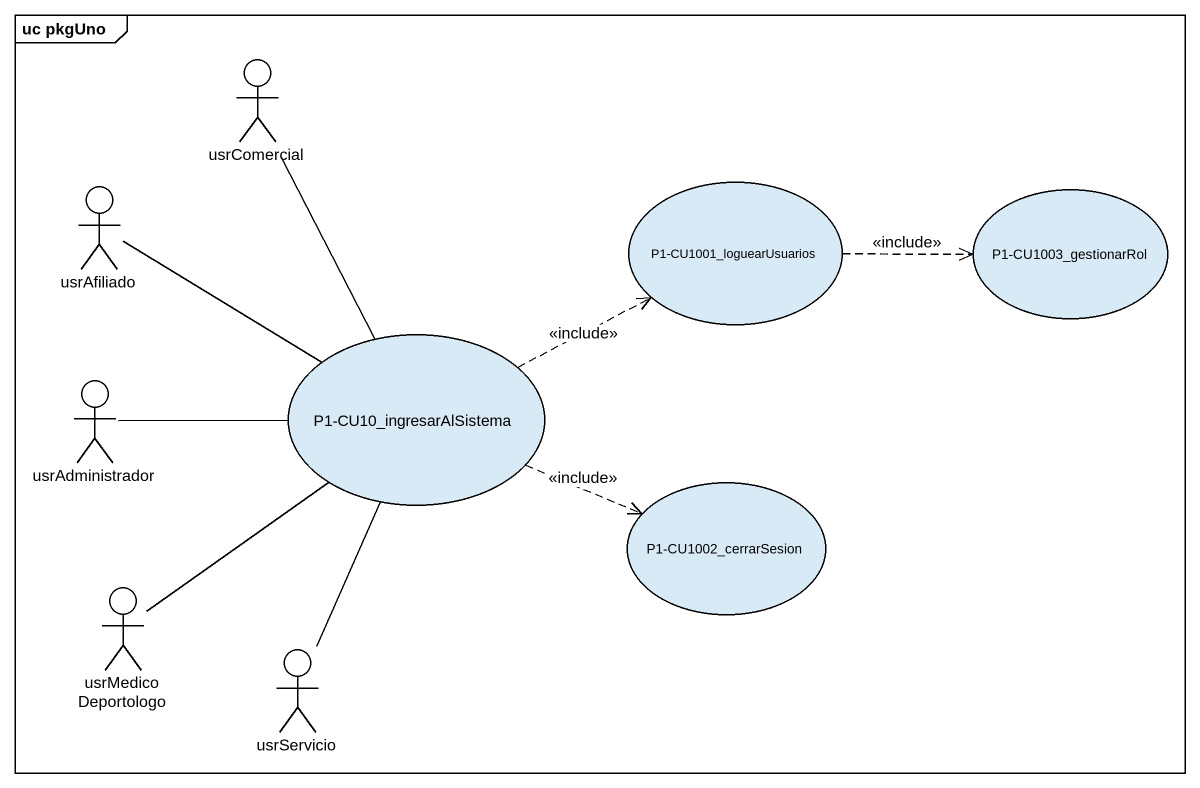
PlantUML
@startuml
mainframe uc pkgUno
actor usrComercial
actor usrAfiliado
usecase "P1-CU1001_loguearUsuarios" as P1_CU1001_loguearUsuarios
usecase "P1-CU1003_gestionarRol" as P1_CU1003_gestionarRol
actor usrAdministrador
usecase "P1-CU10_ingresarAlSistema" as P1_CU10_ingresarAlSistema
usecase "P1-CU1002_cerrarSesion" as P1_CU1002_cerrarSesion
actor usrMedicoDeportologo
actor usrServicio
usrComercial -- P1_CU10_ingresarAlSistema
usrAfiliado -right- P1_CU10_ingresarAlSistema
P1_CU1001_loguearUsuarios .right.> P1_CU1003_gestionarRol : <<include>>
usrAdministrador -right- P1_CU10_ingresarAlSistema
P1_CU10_ingresarAlSistema .right.> P1_CU1001_loguearUsuarios : <<include>>
P1_CU10_ingresarAlSistema .right.> P1_CU1002_cerrarSesion : <<include>>
usrMedicoDeportologo -up- P1_CU10_ingresarAlSistema
usrServicio -up- P1_CU10_ingresarAlSistema
@enduml
